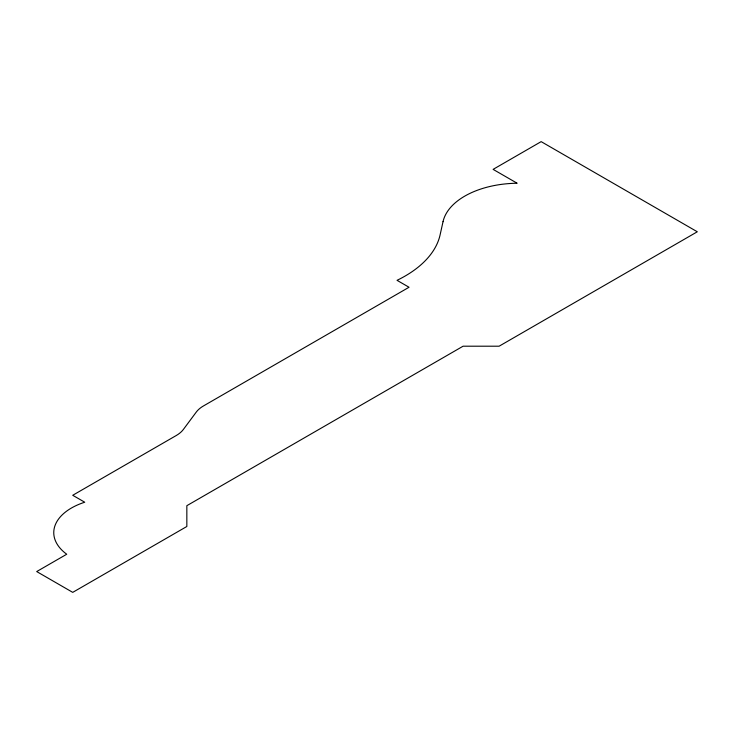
<?xml version="1.0" encoding="UTF-8"?>
<svg xmlns="http://www.w3.org/2000/svg" width="734" height="734" viewBox="0 0 734 734"><rect width="100%" height="100%" fill="white"/><g stroke="black" fill="none" stroke-linecap="round" stroke-linejoin="round"><path stroke-width="1.1" d="M443.033 221.668L440.097 234.889A122.945 70.978 0 0 1 397.03 280.324L409.04 287.251L203.474 405.939A33.975 19.616 0 0 0 196.272 412.077L183.408 429.408A33.975 19.616 0 0 1 176.206 435.546L72.73 495.285L84.74 502.221A60.335 34.837 0 0 0 66.73 554.234L36.7 571.566L72.73 592.366L186.84 526.489L186.84 505.689L463.09 346.2L499.12 346.2L697.3 231.779L541.16 141.634L493.11 169.37L517.14 183.234A76.272 44.04 0 0 0 443.033 221.668"/></g></svg>
